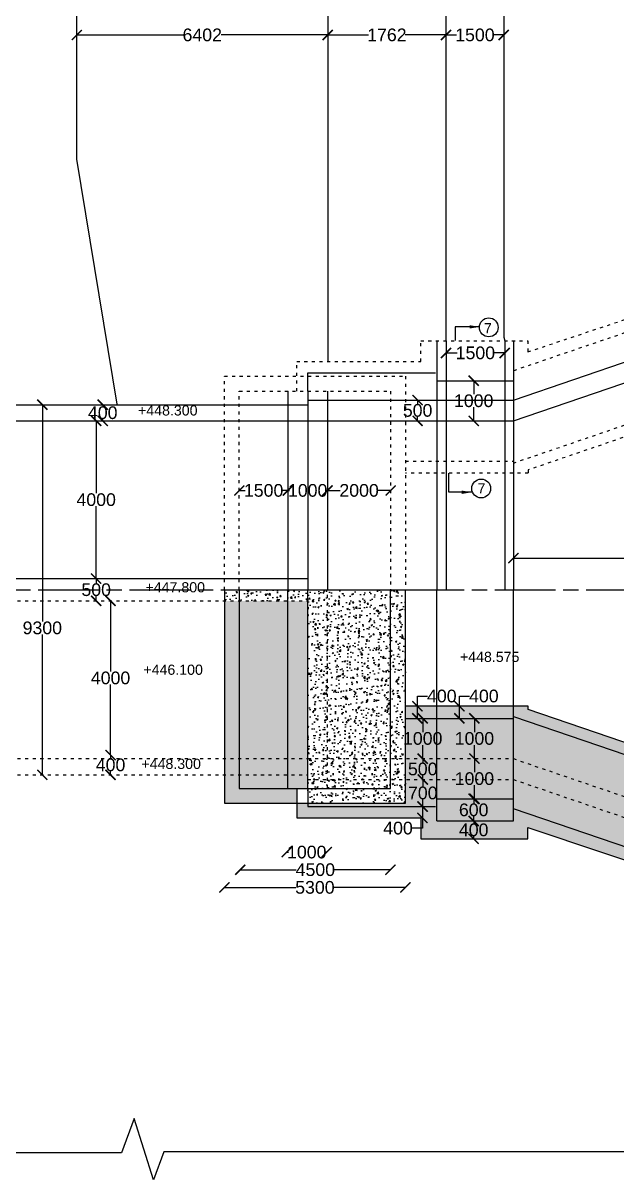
# Model space of a CAD drawing. Header units: millimetres. Extents: x 60706 to 78727, y 12317 to 23622.
# Drawn here: x 69565 to 71906, y 14794 to 19351 of the extents above; entities that cross this region are included whole.
import ezdxf

# ---------------------------------------------------------------- set-up
doc = ezdxf.new("R2010")
doc.units = ezdxf.units.MM
doc.header["$MEASUREMENT"] = 0
doc.linetypes.add('ACAD_ISO03W100', pattern=[30, 12, -18])
doc.linetypes.add('ACAD_ISO08W100', pattern=[36, 24, -3, 6, -3])
doc.layers.add('DRAWING', color=7, linetype='Continuous')
doc.layers.get('0').off()
doc.styles.get("Standard").update_dxf_attribs({"font": 'ARIAL_1.TTF'})
doc.dimstyles.get("Standard").update_dxf_attribs({"dimtxt": 50, "dimasz": 40, "dimexe": 0.18, "dimexo": 0.0625, "dimgap": 0.09, "dimtad": 0, "dimtih": 1, "dimtoh": 1, "dimdec": 0, "dimzin": 0, "dimdsep": 46, "dimtxsty": 'Standard', "dimblk": 'ARCHTICK', "dimcen": 0.05, "dimse1": 1, "dimse2": 1, "dimadec": 0, "dimazin": 0, "dimtfac": 1, "dimtdec": 0, "dimtofl": 0, "dimtmove": 0, "dimatfit": 3, "dimfxl": 0, "dimtolj": 1, "dimtzin": 0, "dimarcsym": 0})
pattern_1 = [(50, (0, 0), (57.380815, -5.02017), [6, -66]), (355, (0, 0), (-11.100107, 60.17537), [4.8, -52.8]), (100.4514, (4.78, -0.42), (46.28075, 55.155163), [5.099215, -56.09137]), (46.1842, (0, 16), (85.379284, -13.24152), [9, -99]), (96.6356, (7.115, 14.9), (74.77302, 77.92943), [7.64882, -84.13704]), (351.1842, (0, 16), (74.77296, 77.92949), [7.2, -79.2]), (21, (8, 12), (47.752564, -32.20951), [6, -66]), (326, (8, 12), (19.465227, 58.012004), [4.8, -52.8]), (71.4514, (11.98, 9.316), (67.21781, 25.80244), [5.099215, -56.09137]), (37.5, (0, 0), (0.9727884, 26.6315083), [0, -52.16, 0, -53.6, 0, -53]), (7.5, (0, 0), (21.045563, 31.552937), [0, -30.56, 0, -50.96, 0, -20.2]), (327.5, (-17.84, 0), (42.705795, -1.80439), [0, -20, 0, -62.4, 0, -82.8]), (317.5, (-25.84, 0), (46.654894, 8.008399), [0, -26, 0, -41.44, 0, -58.8])]

# ---------------------------------------------------------------- blocks, each defined once
blk = doc.blocks.new('_ArchTick')
at = {"color": 0, "linetype": 'ByBlock', "const_width": 0.15}
blk.add_lwpolyline([(-0.5, -0.5), (0.5, 0.5)], dxfattribs=at)
blk = doc.blocks.new('*D385')
at = {"layer": 'Defpoints', "color": 0}
for p in [(69776.6, 19303.9), (70765.7, 19303.9), (70765.7, 19303.9)]:
    blk.add_point(p, dxfattribs=at)
at = {"layer": 'DRAWING', "color": 0, "lineweight": -2}
for p, q in [((69776.6, 19303.9), (70196.5, 19303.9)), ((70765.7, 19303.9), (70345.8, 19303.9))]:
    blk.add_line(p, q, dxfattribs=at)
at = {"layer": 'DRAWING', "color": 0, "lineweight": -2, "xscale": 40, "yscale": 40, "zscale": 40, "rotation": 180}
blk.add_blockref('_ArchTick', (69776.6, 19303.9), dxfattribs=at)
at = {"layer": 'DRAWING', "color": 0, "lineweight": -2, "xscale": 40, "yscale": 40, "zscale": 40}
blk.add_blockref('_ArchTick', (70765.7, 19303.9), dxfattribs=at)
at = {"layer": 'DRAWING', "color": 0, "insert": (70271.2, 19303.9), "char_height": 50, "attachment_point": 5}
blk.add_mtext('\\A1;6402', dxfattribs=at)
blk = doc.blocks.new('*D386')
at = {"layer": 'Defpoints', "color": 0}
for p in [(70765.7, 19303.9), (71232.4, 19303.9), (71232.4, 19303.9)]:
    blk.add_point(p, dxfattribs=at)
at = {"layer": 'DRAWING', "color": 0, "lineweight": -2}
for p, q in [((70765.7, 19303.9), (70926.9, 19303.9)), ((71232.4, 19303.9), (71071.2, 19303.9))]:
    blk.add_line(p, q, dxfattribs=at)
at = {"layer": 'DRAWING', "color": 0, "lineweight": -2, "xscale": 40, "yscale": 40, "zscale": 40, "rotation": 180}
blk.add_blockref('_ArchTick', (70765.7, 19303.9), dxfattribs=at)
at = {"layer": 'DRAWING', "color": 0, "lineweight": -2, "xscale": 40, "yscale": 40, "zscale": 40}
blk.add_blockref('_ArchTick', (71232.4, 19303.9), dxfattribs=at)
at = {"layer": 'DRAWING', "color": 0, "insert": (70999.1, 19303.9), "char_height": 50, "attachment_point": 5}
blk.add_mtext('\\A1;1762', dxfattribs=at)
blk = doc.blocks.new('*D387')
at = {"layer": 'Defpoints', "color": 0}
for p in [(71232.4, 19303.9), (71459.9, 19303.9), (71459.9, 19303.9)]:
    blk.add_point(p, dxfattribs=at)
at = {"layer": 'DRAWING', "color": 0, "lineweight": -2}
for p, q in [((71232.4, 19303.9), (71273.9, 19303.9)), ((71459.9, 19303.9), (71418.5, 19303.9))]:
    blk.add_line(p, q, dxfattribs=at)
at = {"layer": 'DRAWING', "color": 0, "lineweight": -2, "xscale": 40, "yscale": 40, "zscale": 40, "rotation": 180}
blk.add_blockref('_ArchTick', (71232.4, 19303.9), dxfattribs=at)
at = {"layer": 'DRAWING', "color": 0, "lineweight": -2, "xscale": 40, "yscale": 40, "zscale": 40}
blk.add_blockref('_ArchTick', (71459.9, 19303.9), dxfattribs=at)
at = {"layer": 'DRAWING', "color": 0, "insert": (71346.2, 19303.9), "char_height": 50, "attachment_point": 5}
blk.add_mtext('\\A1;1500', dxfattribs=at)
blk = doc.blocks.new('*D406')
at = {"layer": 'Defpoints', "color": 0}
for p in [(71285.2, 16659.9), (71285.2, 16659.9), (71285.2, 16612.1)]:
    blk.add_point(p, dxfattribs=at)
at = {"layer": 'DRAWING', "color": 0, "lineweight": -2}
for p, q in [((71285.2, 16659.9), (71285.2, 16699.9)), ((71285.2, 16699.9), (71325.2, 16699.9)), ((71285.2, 16612.1), (71285.2, 16659.9))]:
    blk.add_line(p, q, dxfattribs=at)
at = {"layer": 'DRAWING', "color": 0, "lineweight": -2, "xscale": 40, "yscale": 40, "zscale": 40}
for p, rotation in [((71285.2, 16659.9), 90), ((71285.2, 16612.1), 270)]:
    blk.add_blockref('_ArchTick', p, dxfattribs=dict(at, rotation=rotation))
at = {"layer": 'DRAWING', "color": 0, "insert": (71381.5, 16699.9), "char_height": 50, "attachment_point": 5}
blk.add_mtext('\\A1;400', dxfattribs=at)
blk = doc.blocks.new('*D407')
at = {"layer": 'Defpoints', "color": 0}
for p in [(71335.3, 16612.1), (71344.3, 16453.4), (71346.5, 16453.4)]:
    blk.add_point(p, dxfattribs=at)
at = {"layer": 'DRAWING', "color": 0, "lineweight": -2}
for p, q in [((71344.3, 16612.1), (71344.3, 16558.4)), ((71344.3, 16453.4), (71344.3, 16507.1))]:
    blk.add_line(p, q, dxfattribs=at)
at = {"layer": 'DRAWING', "color": 0, "lineweight": -2, "xscale": 40, "yscale": 40, "zscale": 40}
for p, rotation in [((71344.3, 16612.1), 90), ((71344.3, 16453.4), 270)]:
    blk.add_blockref('_ArchTick', p, dxfattribs=dict(at, rotation=rotation))
at = {"layer": 'DRAWING', "color": 0, "insert": (71344.3, 16532.8), "char_height": 50, "attachment_point": 5}
blk.add_mtext('\\A1;1000', dxfattribs=at)
blk = doc.blocks.new('*D408')
at = {"layer": 'Defpoints', "color": 0}
for p in [(71344.3, 16453.4), (71344.3, 16295.5), (71344.3, 16295.5)]:
    blk.add_point(p, dxfattribs=at)
at = {"layer": 'DRAWING', "color": 0, "lineweight": -2}
for p, q in [((71344.3, 16453.4), (71344.3, 16400.1)), ((71344.3, 16295.5), (71344.3, 16348.9))]:
    blk.add_line(p, q, dxfattribs=at)
at = {"layer": 'DRAWING', "color": 0, "lineweight": -2, "xscale": 40, "yscale": 40, "zscale": 40}
for p, rotation in [((71344.3, 16453.4), 90), ((71344.3, 16295.5), 270)]:
    blk.add_blockref('_ArchTick', p, dxfattribs=dict(at, rotation=rotation))
at = {"layer": 'DRAWING', "color": 0, "insert": (71344.3, 16374.5), "char_height": 50, "attachment_point": 5}
blk.add_mtext('\\A1;1000', dxfattribs=at)
blk = doc.blocks.new('*D409')
at = {"layer": 'Defpoints', "color": 0}
for p in [(71344.3, 16295.5), (71341.3, 16207.6), (71347.2, 16207.6)]:
    blk.add_point(p, dxfattribs=at)
at = {"layer": 'DRAWING', "color": 0, "lineweight": -2}
for p, q in [((71341.3, 16295.5), (71341.3, 16277.2)), ((71341.3, 16207.6), (71341.3, 16225.9))]:
    blk.add_line(p, q, dxfattribs=at)
at = {"layer": 'DRAWING', "color": 0, "lineweight": -2, "xscale": 40, "yscale": 40, "zscale": 40}
for p, rotation in [((71341.3, 16295.5), 90), ((71341.3, 16207.6), 270)]:
    blk.add_blockref('_ArchTick', p, dxfattribs=dict(at, rotation=rotation))
at = {"layer": 'DRAWING', "color": 0, "insert": (71341.3, 16251.5), "char_height": 50, "attachment_point": 5}
blk.add_mtext('\\A1;600', dxfattribs=at)
blk = doc.blocks.new('*D410')
at = {"layer": 'Defpoints', "color": 0}
for p in [(71341.3, 16207.6), (71341.3, 16137.8), (71341.3, 16137.8)]:
    blk.add_point(p, dxfattribs=at)
at = {"layer": 'DRAWING', "color": 0, "lineweight": -2}
for p, q in [((71341.3, 16207.6), (71341.3, 16198.3)), ((71341.3, 16137.8), (71341.3, 16147.1))]:
    blk.add_line(p, q, dxfattribs=at)
at = {"layer": 'DRAWING', "color": 0, "lineweight": -2, "xscale": 40, "yscale": 40, "zscale": 40}
for p, rotation in [((71341.3, 16207.6), 90), ((71341.3, 16137.8), 270)]:
    blk.add_blockref('_ArchTick', p, dxfattribs=dict(at, rotation=rotation))
at = {"layer": 'DRAWING', "color": 0, "insert": (71341.3, 16172.7), "char_height": 50, "attachment_point": 5}
blk.add_mtext('\\A1;400', dxfattribs=at)
blk = doc.blocks.new('*D411')
at = {"layer": 'Defpoints', "color": 0}
for p in [(71118.2, 16659.9), (71119.4, 16659.9), (71118.2, 16612.1)]:
    blk.add_point(p, dxfattribs=at)
at = {"layer": 'DRAWING', "color": 0, "lineweight": -2}
for p, q in [((71119.4, 16659.9), (71119.4, 16699.9)), ((71119.4, 16699.9), (71159.4, 16699.9)), ((71119.4, 16612.1), (71119.4, 16659.9))]:
    blk.add_line(p, q, dxfattribs=at)
at = {"layer": 'DRAWING', "color": 0, "lineweight": -2, "xscale": 40, "yscale": 40, "zscale": 40}
for p, rotation in [((71119.4, 16659.9), 90), ((71119.4, 16612.1), 270)]:
    blk.add_blockref('_ArchTick', p, dxfattribs=dict(at, rotation=rotation))
at = {"layer": 'DRAWING', "color": 0, "insert": (71215.7, 16699.9), "char_height": 50, "attachment_point": 5}
blk.add_mtext('\\A1;400', dxfattribs=at)
blk = doc.blocks.new('*D412')
at = {"layer": 'Defpoints', "color": 0}
for p in [(71119.4, 16612.1), (71111.6, 16453.4), (71140.4, 16453.4)]:
    blk.add_point(p, dxfattribs=at)
at = {"layer": 'DRAWING', "color": 0, "lineweight": -2}
for p, q in [((71140.4, 16612.1), (71140.4, 16558.4)), ((71140.4, 16453.4), (71140.4, 16507.1))]:
    blk.add_line(p, q, dxfattribs=at)
at = {"layer": 'DRAWING', "color": 0, "lineweight": -2, "xscale": 40, "yscale": 40, "zscale": 40}
for p, rotation in [((71140.4, 16612.1), 90), ((71140.4, 16453.4), 270)]:
    blk.add_blockref('_ArchTick', p, dxfattribs=dict(at, rotation=rotation))
at = {"layer": 'DRAWING', "color": 0, "insert": (71140.4, 16532.8), "char_height": 50, "attachment_point": 5}
blk.add_mtext('\\A1;1000', dxfattribs=at)
blk = doc.blocks.new('*D413')
at = {"layer": 'Defpoints', "color": 0}
for p in [(71140.4, 16453.4), (71140.4, 16371.5), (71140.4, 16371.5)]:
    blk.add_point(p, dxfattribs=at)
at = {"layer": 'DRAWING', "color": 0, "lineweight": -2}
for p, q in [((71140.4, 16453.4), (71140.4, 16438.1)), ((71140.4, 16371.5), (71140.4, 16386.9))]:
    blk.add_line(p, q, dxfattribs=at)
at = {"layer": 'DRAWING', "color": 0, "lineweight": -2, "xscale": 40, "yscale": 40, "zscale": 40}
for p, rotation in [((71140.4, 16453.4), 90), ((71140.4, 16371.5), 270)]:
    blk.add_blockref('_ArchTick', p, dxfattribs=dict(at, rotation=rotation))
at = {"layer": 'DRAWING', "color": 0, "insert": (71140.4, 16412.5), "char_height": 50, "attachment_point": 5}
blk.add_mtext('\\A1;500', dxfattribs=at)
blk = doc.blocks.new('*D414')
at = {"layer": 'Defpoints', "color": 0}
for p in [(71140.4, 16371.5), (71140.4, 16264.8), (71140.6, 16264.8)]:
    blk.add_point(p, dxfattribs=at)
at = {"layer": 'DRAWING', "color": 0, "lineweight": -2}
for p, q in [((71140.6, 16371.5), (71140.6, 16343.8)), ((71140.6, 16264.8), (71140.6, 16292.5))]:
    blk.add_line(p, q, dxfattribs=at)
at = {"layer": 'DRAWING', "color": 0, "lineweight": -2, "xscale": 40, "yscale": 40, "zscale": 40}
for p, rotation in [((71140.6, 16371.5), 90), ((71140.6, 16264.8), 270)]:
    blk.add_blockref('_ArchTick', p, dxfattribs=dict(at, rotation=rotation))
at = {"layer": 'DRAWING', "color": 0, "insert": (71140.6, 16318.1), "char_height": 50, "attachment_point": 5}
blk.add_mtext('\\A1;700', dxfattribs=at)
blk = doc.blocks.new('*D415')
at = {"layer": 'Defpoints', "color": 0}
for p in [(71140.6, 16264.8), (71132.4, 16219.7), (71139.3, 16219.7)]:
    blk.add_point(p, dxfattribs=at)
at = {"layer": 'DRAWING', "color": 0, "lineweight": -2}
for p, q in [((71139.3, 16264.8), (71139.3, 16219.7)), ((71139.3, 16179.7), (71099.3, 16179.7)), ((71139.3, 16219.7), (71139.3, 16179.7))]:
    blk.add_line(p, q, dxfattribs=at)
at = {"layer": 'DRAWING', "color": 0, "lineweight": -2, "xscale": 40, "yscale": 40, "zscale": 40}
for p, rotation in [((71139.3, 16264.8), 90), ((71139.3, 16219.7), 270)]:
    blk.add_blockref('_ArchTick', p, dxfattribs=dict(at, rotation=rotation))
at = {"layer": 'DRAWING', "color": 0, "insert": (71043, 16179.7), "char_height": 50, "attachment_point": 5}
blk.add_mtext('\\A1;400', dxfattribs=at)
blk = doc.blocks.new('*D416')
at = {"layer": 'Defpoints', "color": 0}
for p in [(70604.3, 16084.5), (70762.1, 16085.2), (70762.1, 16085.2)]:
    blk.add_point(p, dxfattribs=at)
at = {"layer": 'DRAWING', "color": 0, "lineweight": -2}
for p, q in [((70604.3, 16085.2), (70610.9, 16085.2)), ((70762.1, 16085.2), (70755.5, 16085.2))]:
    blk.add_line(p, q, dxfattribs=at)
at = {"layer": 'DRAWING', "color": 0, "lineweight": -2, "xscale": 40, "yscale": 40, "zscale": 40, "rotation": 180}
blk.add_blockref('_ArchTick', (70604.3, 16085.2), dxfattribs=at)
at = {"layer": 'DRAWING', "color": 0, "lineweight": -2, "xscale": 40, "yscale": 40, "zscale": 40}
blk.add_blockref('_ArchTick', (70762.1, 16085.2), dxfattribs=at)
at = {"layer": 'DRAWING', "color": 0, "insert": (70683.2, 16085.2), "char_height": 50, "attachment_point": 5}
blk.add_mtext('\\A1;1000', dxfattribs=at)
blk = doc.blocks.new('*D417')
at = {"layer": 'Defpoints', "color": 0}
for p in [(70421, 16015.9), (71013.3, 16015.9), (71013.3, 16015.9)]:
    blk.add_point(p, dxfattribs=at)
at = {"layer": 'DRAWING', "color": 0, "lineweight": -2}
for p, q in [((70421, 16015.9), (70641.5, 16015.9)), ((71013.3, 16015.9), (70792.8, 16015.9))]:
    blk.add_line(p, q, dxfattribs=at)
at = {"layer": 'DRAWING', "color": 0, "lineweight": -2, "xscale": 40, "yscale": 40, "zscale": 40, "rotation": 180}
blk.add_blockref('_ArchTick', (70421, 16015.9), dxfattribs=at)
at = {"layer": 'DRAWING', "color": 0, "lineweight": -2, "xscale": 40, "yscale": 40, "zscale": 40}
blk.add_blockref('_ArchTick', (71013.3, 16015.9), dxfattribs=at)
at = {"layer": 'DRAWING', "color": 0, "insert": (70717.1, 16015.9), "char_height": 50, "attachment_point": 5}
blk.add_mtext('\\A1;4500', dxfattribs=at)
blk = doc.blocks.new('*D418')
at = {"layer": 'Defpoints', "color": 0}
for p in [(70358.6, 15947.3), (71071.9, 15947), (71071.9, 15946.2)]:
    blk.add_point(p, dxfattribs=at)
at = {"layer": 'DRAWING', "color": 0, "lineweight": -2}
for p, q in [((70358.6, 15946.2), (70640.6, 15946.2)), ((71071.9, 15946.2), (70789.9, 15946.2))]:
    blk.add_line(p, q, dxfattribs=at)
at = {"layer": 'DRAWING', "color": 0, "lineweight": -2, "xscale": 40, "yscale": 40, "zscale": 40, "rotation": 180}
blk.add_blockref('_ArchTick', (70358.6, 15946.2), dxfattribs=at)
at = {"layer": 'DRAWING', "color": 0, "lineweight": -2, "xscale": 40, "yscale": 40, "zscale": 40}
blk.add_blockref('_ArchTick', (71071.9, 15946.2), dxfattribs=at)
at = {"layer": 'DRAWING', "color": 0, "insert": (70715.3, 15946.2), "char_height": 50, "attachment_point": 5}
blk.add_mtext('\\A1;5300', dxfattribs=at)
blk = doc.blocks.new('*D419')
at = {"layer": 'Defpoints', "color": 0}
for p in [(70417.3, 17509.8), (70608.9, 17509.8), (70608.9, 17509.8)]:
    blk.add_point(p, dxfattribs=at)
at = {"layer": 'DRAWING', "color": 0, "lineweight": -2}
for p, q in [((70417.3, 17509.8), (70440.8, 17509.8)), ((70608.9, 17509.8), (70585.4, 17509.8))]:
    blk.add_line(p, q, dxfattribs=at)
at = {"layer": 'DRAWING', "color": 0, "lineweight": -2, "xscale": 40, "yscale": 40, "zscale": 40, "rotation": 180}
blk.add_blockref('_ArchTick', (70417.3, 17509.8), dxfattribs=at)
at = {"layer": 'DRAWING', "color": 0, "lineweight": -2, "xscale": 40, "yscale": 40, "zscale": 40}
blk.add_blockref('_ArchTick', (70608.9, 17509.8), dxfattribs=at)
at = {"layer": 'DRAWING', "color": 0, "insert": (70513.1, 17509.8), "char_height": 50, "attachment_point": 5}
blk.add_mtext('\\A1;1500', dxfattribs=at)
blk = doc.blocks.new('*D420')
at = {"layer": 'Defpoints', "color": 0}
for p in [(70608.9, 17509.8), (70765, 17509.8), (70765, 17509.8)]:
    blk.add_point(p, dxfattribs=at)
at = {"layer": 'DRAWING', "color": 0, "lineweight": -2}
for p, q in [((70608.9, 17509.8), (70614.6, 17509.8)), ((70765, 17509.8), (70759.2, 17509.8))]:
    blk.add_line(p, q, dxfattribs=at)
at = {"layer": 'DRAWING', "color": 0, "lineweight": -2, "xscale": 40, "yscale": 40, "zscale": 40, "rotation": 180}
blk.add_blockref('_ArchTick', (70608.9, 17509.8), dxfattribs=at)
at = {"layer": 'DRAWING', "color": 0, "lineweight": -2, "xscale": 40, "yscale": 40, "zscale": 40}
blk.add_blockref('_ArchTick', (70765, 17509.8), dxfattribs=at)
at = {"layer": 'DRAWING', "color": 0, "insert": (70686.9, 17509.8), "char_height": 50, "attachment_point": 5}
blk.add_mtext('\\A1;1000', dxfattribs=at)
blk = doc.blocks.new('*D421')
at = {"layer": 'Defpoints', "color": 0}
for p in [(70765, 17509.8), (71013.9, 17509.8), (71013.9, 17509.8)]:
    blk.add_point(p, dxfattribs=at)
at = {"layer": 'DRAWING', "color": 0, "lineweight": -2}
for p, q in [((70765, 17509.8), (70814.4, 17509.8)), ((71013.9, 17509.8), (70964.6, 17509.8))]:
    blk.add_line(p, q, dxfattribs=at)
at = {"layer": 'DRAWING', "color": 0, "lineweight": -2, "xscale": 40, "yscale": 40, "zscale": 40, "rotation": 180}
blk.add_blockref('_ArchTick', (70765, 17509.8), dxfattribs=at)
at = {"layer": 'DRAWING', "color": 0, "lineweight": -2, "xscale": 40, "yscale": 40, "zscale": 40}
blk.add_blockref('_ArchTick', (71013.9, 17509.8), dxfattribs=at)
at = {"layer": 'DRAWING', "color": 0, "insert": (70889.5, 17509.8), "char_height": 50, "attachment_point": 5}
blk.add_mtext('\\A1;2000', dxfattribs=at)
blk = doc.blocks.new('*D422')
at = {"layer": 'Defpoints', "color": 0}
for p in [(71120.3, 17865.9), (71135.8, 17865.9), (71131.5, 17783.9)]:
    blk.add_point(p, dxfattribs=at)
at = {"layer": 'DRAWING', "color": 0, "lineweight": -2}
for p, q in [((71120.3, 17865.9), (71120.3, 17850.5)), ((71120.3, 17783.9), (71120.3, 17799.3))]:
    blk.add_line(p, q, dxfattribs=at)
at = {"layer": 'DRAWING', "color": 0, "lineweight": -2, "xscale": 40, "yscale": 40, "zscale": 40}
for p, rotation in [((71120.3, 17865.9), 90), ((71120.3, 17783.9), 270)]:
    blk.add_blockref('_ArchTick', p, dxfattribs=dict(at, rotation=rotation))
at = {"layer": 'DRAWING', "color": 0, "insert": (71120.3, 17824.9), "char_height": 50, "attachment_point": 5}
blk.add_mtext('\\A1;500', dxfattribs=at)
blk = doc.blocks.new('*D423')
at = {"layer": 'Defpoints', "color": 0}
for p in [(71341.4, 17941.9), (71341.4, 17941.9), (71341.4, 17783.9)]:
    blk.add_point(p, dxfattribs=at)
at = {"layer": 'DRAWING', "color": 0, "lineweight": -2}
for p, q in [((71341.4, 17941.9), (71341.4, 17888.5)), ((71341.4, 17783.9), (71341.4, 17837.3))]:
    blk.add_line(p, q, dxfattribs=at)
at = {"layer": 'DRAWING', "color": 0, "lineweight": -2, "xscale": 40, "yscale": 40, "zscale": 40}
for p, rotation in [((71341.4, 17941.9), 90), ((71341.4, 17783.9), 270)]:
    blk.add_blockref('_ArchTick', p, dxfattribs=dict(at, rotation=rotation))
at = {"layer": 'DRAWING', "color": 0, "insert": (71341.4, 17862.9), "char_height": 50, "attachment_point": 5}
blk.add_mtext('\\A1;1000', dxfattribs=at)
blk = doc.blocks.new('*D424')
at = {"layer": 'Defpoints', "color": 0}
for p in [(71232.4, 18051.5), (71463.6, 18051.5), (71463.6, 18051.5)]:
    blk.add_point(p, dxfattribs=at)
at = {"layer": 'DRAWING', "color": 0, "lineweight": -2}
for p, q in [((71232.4, 18051.5), (71275.7, 18051.5)), ((71463.6, 18051.5), (71420.3, 18051.5))]:
    blk.add_line(p, q, dxfattribs=at)
at = {"layer": 'DRAWING', "color": 0, "lineweight": -2, "xscale": 40, "yscale": 40, "zscale": 40, "rotation": 180}
blk.add_blockref('_ArchTick', (71232.4, 18051.5), dxfattribs=at)
at = {"layer": 'DRAWING', "color": 0, "lineweight": -2, "xscale": 40, "yscale": 40, "zscale": 40}
blk.add_blockref('_ArchTick', (71463.6, 18051.5), dxfattribs=at)
at = {"layer": 'DRAWING', "color": 0, "insert": (71348, 18051.5), "char_height": 50, "attachment_point": 5}
blk.add_mtext('\\A1;1500', dxfattribs=at)
blk = doc.blocks.new('*D425')
at = {"layer": 'Defpoints', "color": 0}
for p in [(71497.9, 17249.3), (73000.6, 17245.5), (73000.6, 17243.2)]:
    blk.add_point(p, dxfattribs=at)
at = {"layer": 'DRAWING', "color": 0, "lineweight": -2}
for p, q in [((71497.9, 17243.2), (72174.5, 17243.2)), ((73000.6, 17243.2), (72323.9, 17243.2))]:
    blk.add_line(p, q, dxfattribs=at)
at = {"layer": 'DRAWING', "color": 0, "lineweight": -2, "xscale": 40, "yscale": 40, "zscale": 40, "rotation": 180}
blk.add_blockref('_ArchTick', (71497.9, 17243.2), dxfattribs=at)
at = {"layer": 'DRAWING', "color": 0, "lineweight": -2, "xscale": 40, "yscale": 40, "zscale": 40}
blk.add_blockref('_ArchTick', (73000.6, 17243.2), dxfattribs=at)
at = {"layer": 'DRAWING', "color": 0, "insert": (72249.2, 17243.2), "char_height": 50, "attachment_point": 5}
blk.add_mtext('\\A1;9750', dxfattribs=at)
blk = doc.blocks.new('*D426')
at = {"layer": 'Defpoints', "color": 0}
for p in [(69878.8, 17847.7), (69878.8, 17783.9), (69878.8, 17783.9)]:
    blk.add_point(p, dxfattribs=at)
at = {"layer": 'DRAWING', "color": 0, "lineweight": -2}
for p, q in [((69878.8, 17847.7), (69878.8, 17841.4)), ((69878.8, 17783.9), (69878.8, 17790.2))]:
    blk.add_line(p, q, dxfattribs=at)
at = {"layer": 'DRAWING', "color": 0, "lineweight": -2, "xscale": 40, "yscale": 40, "zscale": 40}
for p, rotation in [((69878.8, 17847.7), 90), ((69878.8, 17783.9), 270)]:
    blk.add_blockref('_ArchTick', p, dxfattribs=dict(at, rotation=rotation))
at = {"layer": 'DRAWING', "color": 0, "insert": (69878.8, 17815.8), "char_height": 50, "attachment_point": 5}
blk.add_mtext('\\A1;400', dxfattribs=at)
blk = doc.blocks.new('*D427')
at = {"layer": 'Defpoints', "color": 0}
for p in [(69878.8, 17783.9), (69842, 17162.6), (69853, 17162.6)]:
    blk.add_point(p, dxfattribs=at)
at = {"layer": 'DRAWING', "color": 0, "lineweight": -2}
for p, q in [((69853, 17783.9), (69853, 17498.9)), ((69853, 17162.6), (69853, 17447.7))]:
    blk.add_line(p, q, dxfattribs=at)
at = {"layer": 'DRAWING', "color": 0, "lineweight": -2, "xscale": 40, "yscale": 40, "zscale": 40}
for p, rotation in [((69853, 17783.9), 90), ((69853, 17162.6), 270)]:
    blk.add_blockref('_ArchTick', p, dxfattribs=dict(at, rotation=rotation))
at = {"layer": 'DRAWING', "color": 0, "insert": (69853, 17473.3), "char_height": 50, "attachment_point": 5}
blk.add_mtext('\\A1;4000', dxfattribs=at)
blk = doc.blocks.new('*D428')
at = {"layer": 'Defpoints', "color": 0}
for p in [(69853, 17162.6), (69853, 17074.8), (69853, 17074.8)]:
    blk.add_point(p, dxfattribs=at)
at = {"layer": 'DRAWING', "color": 0, "lineweight": -2}
for p, q in [((69853, 17162.6), (69853, 17144.3)), ((69853, 17074.8), (69853, 17093.1))]:
    blk.add_line(p, q, dxfattribs=at)
at = {"layer": 'DRAWING', "color": 0, "lineweight": -2, "xscale": 40, "yscale": 40, "zscale": 40}
for p, rotation in [((69853, 17162.6), 90), ((69853, 17074.8), 270)]:
    blk.add_blockref('_ArchTick', p, dxfattribs=dict(at, rotation=rotation))
at = {"layer": 'DRAWING', "color": 0, "insert": (69853, 17118.7), "char_height": 50, "attachment_point": 5}
blk.add_mtext('\\A1;500', dxfattribs=at)
blk = doc.blocks.new('*D429')
at = {"layer": 'Defpoints', "color": 0}
for p in [(69853, 17074.8), (69803.8, 16467.7), (69909.7, 16467.7)]:
    blk.add_point(p, dxfattribs=at)
at = {"layer": 'DRAWING', "color": 0, "lineweight": -2}
for p, q in [((69909.7, 17074.8), (69909.7, 16796.8)), ((69909.7, 16467.7), (69909.7, 16745.6))]:
    blk.add_line(p, q, dxfattribs=at)
at = {"layer": 'DRAWING', "color": 0, "lineweight": -2, "xscale": 40, "yscale": 40, "zscale": 40}
for p, rotation in [((69909.7, 17074.8), 90), ((69909.7, 16467.7), 270)]:
    blk.add_blockref('_ArchTick', p, dxfattribs=dict(at, rotation=rotation))
at = {"layer": 'DRAWING', "color": 0, "insert": (69909.7, 16771.2), "char_height": 50, "attachment_point": 5}
blk.add_mtext('\\A1;4000', dxfattribs=at)
blk = doc.blocks.new('*D430')
at = {"layer": 'Defpoints', "color": 0}
for p in [(69909.7, 16467.7), (69909.7, 16389.7), (69909.7, 16389.7)]:
    blk.add_point(p, dxfattribs=at)
at = {"layer": 'DRAWING', "color": 0, "lineweight": -2}
for p, q in [((69909.7, 16467.7), (69909.7, 16454.3)), ((69909.7, 16389.7), (69909.7, 16403.1))]:
    blk.add_line(p, q, dxfattribs=at)
at = {"layer": 'DRAWING', "color": 0, "lineweight": -2, "xscale": 40, "yscale": 40, "zscale": 40}
for p, rotation in [((69909.7, 16467.7), 90), ((69909.7, 16389.7), 270)]:
    blk.add_blockref('_ArchTick', p, dxfattribs=dict(at, rotation=rotation))
at = {"layer": 'DRAWING', "color": 0, "insert": (69909.7, 16428.7), "char_height": 50, "attachment_point": 5}
blk.add_mtext('\\A1;400', dxfattribs=at)
blk = doc.blocks.new('*D431')
at = {"layer": 'Defpoints', "color": 0}
for p in [(69640.7, 17847.7), (69716.1, 17847.7), (69716.1, 16389.7)]:
    blk.add_point(p, dxfattribs=at)
at = {"layer": 'DRAWING', "color": 0, "lineweight": -2}
for p, q in [((69640.7, 17847.7), (69640.7, 16993.9)), ((69640.7, 16389.7), (69640.7, 16942.7))]:
    blk.add_line(p, q, dxfattribs=at)
at = {"layer": 'DRAWING', "color": 0, "lineweight": -2, "xscale": 40, "yscale": 40, "zscale": 40}
for p, rotation in [((69640.7, 17847.7), 90), ((69640.7, 16389.7), 270)]:
    blk.add_blockref('_ArchTick', p, dxfattribs=dict(at, rotation=rotation))
at = {"layer": 'DRAWING', "color": 0, "insert": (69640.7, 16968.3), "char_height": 50, "attachment_point": 5}
blk.add_mtext('\\A1;9300', dxfattribs=at)

msp = doc.modelspace()

# ---------------------------------------------------------------- hatches: boundary and pattern name
at = {"layer": 'DRAWING'}
h = msp.add_hatch(dxfattribs=at)
h.set_pattern_fill('AR-CONC', color=256, scale=8, style=0)
h.set_pattern_definition(pattern_1)
h.paths.add_polyline_path([(70417.3, 17118.7), (70358.7, 17118.7), (70358.7, 17074.8), (70417.3, 17074.8)])
h.paths.add_polyline_path([(70608.9, 17118.7), (70417.3, 17118.7), (70417.3, 17074.8), (70608.9, 17074.8)])
h.paths.add_polyline_path([(70687.1, 17118.7), (70608.9, 17118.7), (70608.9, 17074.8), (70687.1, 17074.8)])
h.paths.add_polyline_path([(70765, 17118.7), (70687.1, 17118.7), (70687.1, 16453.4), (70765, 16453.4)])
h.paths.add_polyline_path([(71013.9, 17118.7), (70765, 17118.7), (70765, 16453.4), (71013.9, 16453.4)])
h.paths.add_polyline_path([(71072.6, 17118.7), (71013.9, 17118.7), (71013.9, 16453.4), (71072.6, 16453.4)])
h.paths.add_polyline_path([(71072.6, 16453.4), (71013.9, 16453.4), (71013.9, 16371.5), (71072.6, 16371.5)])
h.paths.add_polyline_path([(71013.9, 16371.5), (70765, 16371.5), (70765, 16336.5), (71013.9, 16336.5)], flags=17)
h.paths.add_polyline_path([(70765, 16371.5), (70687.1, 16371.5), (70687.1, 16336.5), (70765, 16336.5)])
h.paths.add_polyline_path([(70765, 16453.4), (70687.1, 16453.4), (70687.1, 16371.5), (70765, 16371.5)])
h.paths.add_polyline_path([(71072.6, 16371.5), (71013.9, 16371.5), (71013.9, 16336.5), (70687.1, 16336.5), (70687.1, 16277.8), (71072.6, 16277.8)])
h = msp.add_hatch(dxfattribs=at)
h.set_pattern_fill('AR-CONC', color=256, scale=8, style=0)
h.set_pattern_definition(pattern_1)
h.paths.add_polyline_path([(70417.3, 17074.8), (70358.7, 17074.8), (70358.7, 16277.8), (70643.6, 16277.8), (70643.6, 16336.5), (70417.3, 16336.5)], flags=17)
h.paths.add_polyline_path([(70608.9, 17074.8), (70417.3, 17074.8), (70417.3, 16336.5), (70608.9, 16336.5)], flags=16)
h.paths.add_polyline_path([(70687.1, 17074.8), (70608.9, 17074.8), (70608.9, 16336.5), (70687.1, 16336.5)], flags=17)
h.paths.add_polyline_path([(71196.7, 16612.1), (71072.6, 16612.1), (71072.6, 16277.8), (70643.6, 16277.8), (70643.6, 16219.7), (71132.4, 16219.7), (71132.4, 16137.8), (71196.7, 16137.8)])
h.paths.add_polyline_path([(71463.6, 16612.1), (71232.4, 16612.1), (71232.4, 16137.8), (71463.6, 16137.8)])
h.paths.add_polyline_path([(71463.6, 16659.9), (71232.4, 16659.9), (71232.4, 16612.1), (71463.6, 16612.1)])
h.paths.add_polyline_path([(71232.4, 16659.9), (71196.7, 16659.9), (71196.7, 16612.1), (71232.4, 16612.1)])
h.paths.add_polyline_path([(71196.7, 16659.9), (71072.6, 16659.9), (71072.6, 16612.1), (71196.7, 16612.1)])
h.paths.add_polyline_path([(71556.5, 16646.7), (71556.5, 16659.9), (71497.9, 16659.9), (71497.9, 16619.8), (73157.8, 16053.2), (73157.8, 15257.8), (72816.9, 15257.8), (72816.9, 15807.3), (71497.9, 16256.3), (71497.9, 16137.8), (71555.3, 16137.8), (71555.3, 16181.8), (72768.5, 15777.1), (72768.5, 15212.2), (73206.5, 15212.2), (73206.5, 16083.6)])
h.paths.add_polyline_path([(71497.9, 16659.9), (71463.6, 16659.9), (71463.6, 16612.1), (71497.9, 16612.1)])
h.paths.add_polyline_path([(71497.9, 16612.1), (71463.6, 16612.1), (71463.6, 16137.8), (71497.9, 16137.8)])
h = msp.add_hatch(dxfattribs=at)
h.set_pattern_fill('AR-CONC', color=256, scale=8, style=0)
h.set_pattern_definition(pattern_1)
h.paths.add_polyline_path([(71232.4, 16295.5), (71196.7, 16295.5), (71196.7, 16137.8), (71232.4, 16137.8)])
h.paths.add_polyline_path([(71232.4, 16371.5), (71196.7, 16371.5), (71196.7, 16295.5), (71232.4, 16295.5)])
h.paths.add_polyline_path([(71232.4, 16453.4), (71196.7, 16453.4), (71196.7, 16371.5), (71232.4, 16371.5)])
h.paths.add_polyline_path([(71232.4, 16612.1), (71196.7, 16612.1), (71196.7, 16453.4), (71232.4, 16453.4)])
h.paths.add_polyline_path([(71497.9, 16371.5), (71497.9, 16256.3), (72816.9, 15807.3), (72816.9, 15257.8), (72925.3, 15257.8), (72925.3, 15883)], flags=16)
h.paths.add_polyline_path([(71497.9, 16453.4), (71497.9, 16371.5), (72925.3, 15883), (72925.3, 15257.8), (73003.2, 15257.8), (73003.2, 15939.9)], flags=17)
h.paths.add_polyline_path([(71497.9, 16619.8), (71497.9, 16453.4), (73003.2, 15939.9), (73003.2, 15257.8), (73157.8, 15257.8), (73157.8, 16053.2)])
h = msp.add_hatch(dxfattribs=at)
h.set_pattern_fill('AR-CONC', color=256, scale=8, style=0)
h.set_pattern_definition(pattern_1)
h.paths.add_polyline_path([(71013.9, 16453.4), (70765, 16453.4), (70765, 16371.5), (71013.9, 16371.5)])

# ---------------------------------------------------------------- linework, layer by layer
for points in [[(69936, 17850), (69776.3, 18814.5), (69777.3, 20438)], [(70765.7, 20438), (70765.7, 18017.7)], [(71232.4, 18099.5), (71232.4, 19521.6), (71107.4, 20438)], [(71343.4, 20438), (71459.9, 19518.3), (71459.9, 18113.5), (71463.6, 18099.5)], [(71497.9, 17865.9), (72925.3, 18354.4), (72925.3, 18979.6), (73003.2, 18979.6), (73003.2, 18297.5)], [(70686.8, 17783.9), (71497.9, 17783.9), (73003.2, 18297.5), (73000.2, 17118.7)], [(71196.7, 18099.5), (71196.7, 17118.7)], [(71232.4, 18099.5), (71232.4, 17118.7)], [(71463.6, 18099.5), (71463.6, 17118.7)], [(71497.9, 18099.5), (71497.9, 17118.7)], [(70687.1, 17900.9), (70687.1, 17972.6), (71191.1, 17972.6)], [(71196.7, 17941.9), (71497.9, 17941.9)], [(70608.9, 17900.9), (70608.9, 17118.7)], [(70687.1, 17900.9), (70687.1, 17118.7)], [(70687.1, 17865.9), (71497.9, 17865.9)], [(70765, 17900.9), (70765, 17118.7)], [(64652.8, 17847.7), (70686.8, 17847.7)], [(64652.8, 17783.9), (70686.8, 17783.9)], [(64652.8, 17162.6), (70686.8, 17162.6)], [(74381.8, 14904.6), (70119.1, 14904.6), (70079.1, 14795.1), (70002.7, 15036.2), (69952.4, 14900.9), (67261.5, 14900.9), (67221.3, 14794.4), (67207.3, 15043.4), (67165.5, 14913.5), (64659.3, 14913.5), (64630.1, 14819.1), (64562.1, 15016.2), (64523.2, 14912.3), (61129.4, 14912.3), (61129.4, 17118.7)], [(70358.7, 17118.7), (70358.7, 16277.8), (71072.6, 16277.8), (71072.6, 17118.7)], [(70358.7, 17118.7), (71072.6, 17118.7)], [(70417.3, 17118.7), (70417.3, 16336.5), (71013.9, 16336.5), (71013.9, 17118.7)], [(70608.9, 16336.5), (70608.9, 17118.7)], [(70687.1, 16336.5), (70687.1, 17118.7)], [(71196.7, 16208.3), (71196.7, 17118.7)], [(71497.9, 16208.3), (71497.9, 17118.7)], [(70643.6, 16336.5), (70643.6, 16219.7), (71132.4, 16219.7), (71132.4, 16137.8), (71555.3, 16137.8), (71555.3, 16181.8), (72768.5, 15777.1), (72768.5, 15212.2), (73206.5, 15212.2), (73206.5, 16083.6), (71556.5, 16646.7), (71556.5, 16659.9), (71072.6, 16659.9)], [(71072.6, 16612.1), (71497.9, 16612.1)], [(71497.9, 16619.8), (73157.8, 16053.2), (73157.8, 15257.8), (72816.9, 15257.8), (72816.9, 15807.3), (71497.9, 16256.3)], [(70687.1, 16336.5), (70687.1, 16264.8), (71191.1, 16264.8)], [(71196.7, 16295.5), (71497.9, 16295.5)], [(71196.7, 16208.3), (71497.9, 16208.3)]]:
    msp.add_lwpolyline(points, dxfattribs=at)
at = {"layer": 'DRAWING', "linetype": 'ACAD_ISO03W100'}
for points in [[(70643.6, 17900.9), (70643.6, 18017.7), (71132.4, 18017.7), (71132.4, 18099.5), (71555.3, 18099.5), (71555.3, 18055.6), (72768.5, 18460.3), (72768.5, 19025.2), (73206.5, 19025.2), (73206.5, 18153.8), (71556.5, 17590.7), (71556.5, 17577.5), (71072.6, 17577.5)], [(71497.9, 17617.6), (73157.8, 18184.2), (73157.8, 18979.6), (72816.9, 18979.6), (72816.9, 18430.1), (71497.9, 17981.1)], [(70358.7, 17118.7), (70358.7, 17959.6), (71072.6, 17959.6), (71072.6, 17118.7)], [(70417.3, 17118.7), (70417.3, 17900.9), (71013.9, 17900.9), (71013.9, 17118.7)], [(71072.6, 17625.3), (71497.9, 17625.3)], [(70765, 16336.5), (70765, 17118.7)], [(64652.8, 17074.8), (70686.8, 17074.8)], [(64652.8, 16453.4), (70686.8, 16453.4)], [(70686.8, 16453.4), (71497.9, 16453.4), (73003.2, 15939.9), (73003.2, 15939.9)], [(64652.8, 16389.7), (70686.8, 16389.7)], [(70687.1, 16371.5), (71497.9, 16371.5)], [(71497.9, 16371.5), (72925.3, 15883), (72925.3, 15257.8), (73003.2, 15257.8), (73003.2, 15939.9)]]:
    msp.add_lwpolyline(points, dxfattribs=at)
at = {"layer": 'DRAWING'}
for centre in [(71400.8, 18152.3), (71371, 17517.5)]:
    msp.add_circle(centre, 37.1, dxfattribs=at)

# ---------------------------------------------------------------- texts
for s, p in [('7', (71381.9, 18128.9)), ('+448.300', (70018, 17805.1)), ('7', (71356.5, 17498.3)), ('+447.800', (70047.5, 17108.5)), ('+448.575', (71287.1, 16834.5)), ('+446.100', (70039.1, 16783.8)), ('+448.300', (70031.4, 16412.9))]:
    msp.add_text(s, height=40, dxfattribs=at).set_placement(p)

# ---------------------------------------------------------------- dimensions: what is measured, and where the dimension line sits
for base, p1, p2, text, picture, middle in [((70765.7, 19303.9), (69776.6, 19303.9), (70765.7, 19303.9), '6402', '*D385', (70271.2, 19303.9)), ((71232.4, 19303.9), (70765.7, 19303.9), (71232.4, 19303.9), '1762', '*D386', (70999.1, 19303.9)), ((71459.9, 19303.9), (71232.4, 19303.9), (71459.9, 19303.9), '1500', '*D387', (71346.2, 19303.9)), ((71463.6, 18051.5), (71232.4, 18051.5), (71463.6, 18051.5), '1500', '*D424', (71348, 18051.5)), ((70608.9, 17509.8), (70417.3, 17509.8), (70608.9, 17509.8), '1500', '*D419', (70513.1, 17509.8)), ((70765, 17509.8), (70608.9, 17509.8), (70765, 17509.8), '1000', '*D420', (70686.9, 17509.8)), ((71013.9, 17509.8), (70765, 17509.8), (71013.9, 17509.8), '2000', '*D421', (70889.5, 17509.8)), ((73000.6, 17243.2), (71497.9, 17249.3), (73000.6, 17245.5), '9750', '*D425', (72249.2, 17243.2)), ((70762.1, 16085.2), (70604.3, 16084.5), (70762.1, 16085.2), '1000', '*D416', (70683.2, 16085.2)), ((71013.3, 16015.9), (70421, 16015.9), (71013.3, 16015.9), '4500', '*D417', (70717.1, 16015.9)), ((71071.9, 15946.2), (70358.6, 15947.3), (71071.9, 15947), '5300', '*D418', (70715.3, 15946.2))]:
    dim = msp.add_linear_dim(base=base, p1=p1, p2=p2, text=text, dimstyle='Standard', dxfattribs=at)
    dim.commit()
    dim.dimension.update_dxf_attribs({"geometry": picture, "text_midpoint": middle})
for base, p1, p2, text, picture, middle in [((71341.4, 17941.9), (71341.4, 17783.9), (71341.4, 17941.9), '1000', '*D423', (71341.4, 17862.9)), ((69878.8, 17783.9), (69878.8, 17847.7), (69878.8, 17783.9), '400', '*D426', (69878.8, 17815.8)), ((71120.3, 17865.9), (71131.5, 17783.9), (71135.8, 17865.9), '500', '*D422', (71120.3, 17824.9)), ((69853, 17162.6), (69878.8, 17783.9), (69842, 17162.6), '4000', '*D427', (69853, 17473.3)), ((69853, 17074.8), (69853, 17162.6), (69853, 17074.8), '500', '*D428', (69853, 17118.7)), ((69909.7, 16467.7), (69853, 17074.8), (69803.8, 16467.7), '4000', '*D429', (69909.7, 16771.2)), ((71119.4, 16659.9), (71118.2, 16612.1), (71118.2, 16659.9), '400', '*D411', (71215.7, 16699.9)), ((71285.2, 16659.9), (71285.2, 16612.1), (71285.2, 16659.9), '400', '*D406', (71381.5, 16699.9)), ((71140.4, 16453.4), (71119.4, 16612.1), (71111.6, 16453.4), '1000', '*D412', (71140.4, 16532.8)), ((71344.3, 16453.4), (71335.3, 16612.1), (71346.5, 16453.4), '1000', '*D407', (71344.3, 16532.8)), ((69909.7, 16389.7), (69909.7, 16467.7), (69909.7, 16389.7), '400', '*D430', (69909.7, 16428.7)), ((71140.4, 16371.5), (71140.4, 16453.4), (71140.4, 16371.5), '500', '*D413', (71140.4, 16412.5)), ((71344.3, 16295.5), (71344.3, 16453.4), (71344.3, 16295.5), '1000', '*D408', (71344.3, 16374.5)), ((71140.6, 16264.8), (71140.4, 16371.5), (71140.4, 16264.8), '700', '*D414', (71140.6, 16318.1)), ((71341.3, 16207.6), (71344.3, 16295.5), (71347.2, 16207.6), '600', '*D409', (71341.3, 16251.5)), ((71139.3, 16219.7), (71140.6, 16264.8), (71132.4, 16219.7), '400', '*D415', (71043, 16179.7)), ((71341.3, 16137.8), (71341.3, 16207.6), (71341.3, 16137.8), '400', '*D410', (71341.3, 16172.7))]:
    dim = msp.add_linear_dim(base=base, p1=p1, p2=p2, angle=90, text=text, dimstyle='Standard', dxfattribs=at)
    dim.commit()
    dim.dimension.update_dxf_attribs({"geometry": picture, "text_midpoint": middle})
dim = msp.add_linear_dim(base=(69640.7, 17847.7), p1=(69716.1, 16389.7), p2=(69716.1, 17847.7), angle=90, text='9300', dimstyle='Standard', dxfattribs=at)
dim.commit()
dim.dimension.update_dxf_attribs({"geometry": '*D431', "text_midpoint": (69640.7, 16968.3), "dimtype": 160})

# ---------------------------------------------------------------- leaders
for points in [[(71365.2, 18154.2), (71268.9, 18154.2), (71268.9, 18100.3)], [(71334.2, 17502.8), (71244, 17502.8), (71244, 17577.9)]]:
    msp.add_leader(points, dimstyle='Standard', override={"dimgap": 0.09, "dimtad": 0}, dxfattribs=at)
at = {"layer": 'DRAWING', "linetype": 'ACAD_ISO08W100', "ltscale": 10}
msp.add_leader([(60984.2, 17345.4), (60984.2, 17118.7), (74264.6, 17118.7)], dimstyle='Standard', override={"dimgap": 0.09, "dimtad": 0}, dxfattribs=at)

doc.saveas('drawing.dxf')
